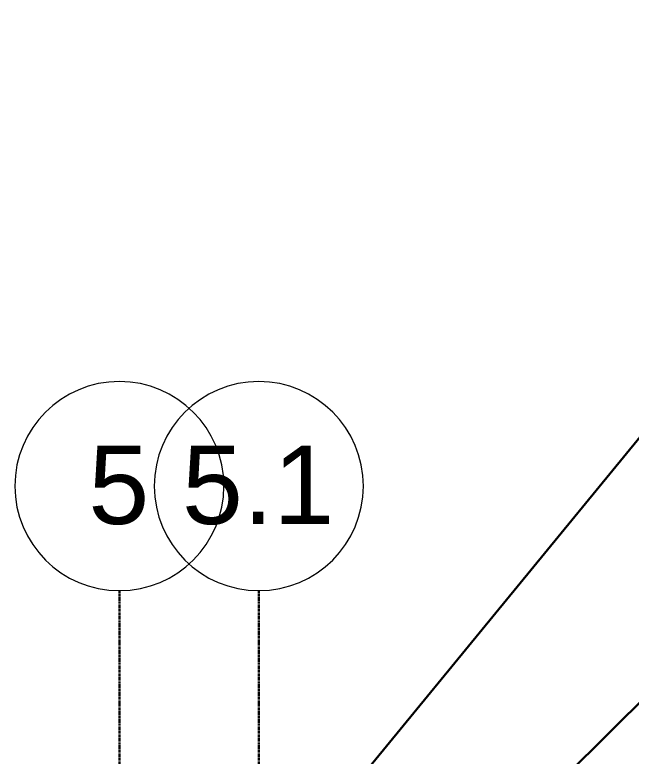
# Model space of a CAD drawing. Header units: inches. Extents: x -4168 to 4202, y -264 to 629.
# Drawn here: x -2197.3 to -2055.8, y 432.5 to 602.7 of the extents above; entities that cross this region are included whole.
import ezdxf

# ---------------------------------------------------------------- set-up
doc = ezdxf.new("R2010")
doc.units = ezdxf.units.IN
doc.header["$MEASUREMENT"] = 0
doc.linetypes.add('Grid Line 1_2__2_', pattern=[0.875, 0.5, -0.125, 0.125, -0.125])
for name, color, linetype, lineweight in [('0-1', 7, 'Continuous', 5), ('0-3', 165, 'Continuous', 5), ('G-ANNO-TEXT', 231, 'Continuous', 30), ('S-GRID-1', 1, 'Grid Line 1_2__2_', 30), ('S-GRID-IDEN', 1, 'Continuous', 9), ('S-GRID-IDEN-1', 147, 'Continuous', 9)]:
    doc.layers.add(name, color=color, linetype=linetype, lineweight=lineweight)
doc.styles.add('Arial_1', font='arial.ttf', dxfattribs={"height": 18})

# ---------------------------------------------------------------- blocks, each defined once
blk = doc.blocks.new('Grid - Grid Head - Circle-1738874-BUILDING ELEVATION - WEST')
at = {"layer": 'S-GRID-IDEN-1'}
for start, end in [(0, 180), (180, 360)]:
    blk.add_arc((-3481.32, 494.5), 24, start, end, dxfattribs=at)
blk = doc.blocks.new('CTR - 1st Phase - Structure_rvt-1-BUILDING ELEVATION - WEST')
at = {"layer": 'S-GRID-1'}
for p, q in [((-2173.32, -159.84), (-2173.32, 470.5)), ((-2141.32, -159.84), (-2141.32, 470.5))]:
    blk.add_line(p, q, dxfattribs=at)
at = {"layer": '0-3'}
for p in [(1308, 0), (1340, 0)]:
    blk.add_blockref('Grid - Grid Head - Circle-1738874-BUILDING ELEVATION - WEST', p, dxfattribs=at)
at = {"layer": 'S-GRID-IDEN', "char_height": 18, "attachment_point": 1, "style": 'Arial_1'}
for s, insert, width in [('5', (-2180.45, 503.79), 16.968), ('5.1', (-2158.96, 503.79), 42.42)]:
    blk.add_mtext(s, dxfattribs=dict(at, insert=insert, width=width))

msp = doc.modelspace()

# ---------------------------------------------------------------- linework, layer by layer
at = {"layer": 'G-ANNO-TEXT'}
for p, q in [((-2127.3026, 416.2007), (-1974.419, 602.6545)), ((-2193.1471, 306.6024), (-1974.419, 523.7716))]:
    msp.add_line(p, q, dxfattribs=at)

# ---------------------------------------------------------------- block references
at = {"layer": '0-1'}
msp.add_blockref('CTR - 1st Phase - Structure_rvt-1-BUILDING ELEVATION - WEST', (0, 0), dxfattribs=at)

doc.saveas('drawing.dxf')
